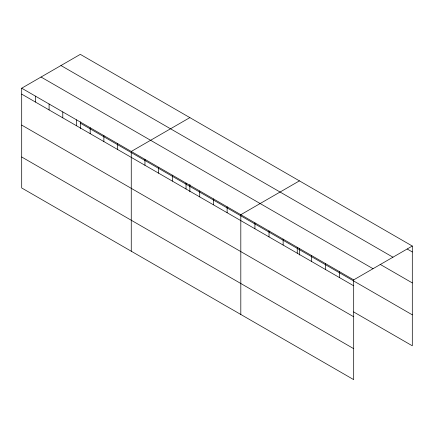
<?xml version="1.0" encoding="UTF-8"?>
<svg xmlns="http://www.w3.org/2000/svg" width="434" height="434" viewBox="0 0 434 434"><rect width="100%" height="100%" fill="white"/><g stroke="black" fill="none" stroke-linecap="round" stroke-linejoin="round"><path stroke-width="0.65" d="M21.7 88.205L353.688 279.876L353.688 379.636L21.7 187.965L21.7 88.205L80.312 54.364L412.3 246.035L412.3 345.795L353.607 311.91M189.87 117.614L131.258 151.455L131.258 251.215M299.422 180.869L240.81 214.705L240.81 314.466M353.688 279.876L412.3 246.035M407.222 249.018L412.3 251.953M60.972 65.534L392.96 257.205M380.13 264.349L412.3 282.919M41.04 77.035L373.028 268.711M80.312 123.158L412.3 314.829M21.7 94.124L353.688 285.794M21.7 125.09L353.688 316.76M21.7 156.994L353.688 348.665M339.578 271.727L339.578 277.646M325.467 263.584L325.467 269.503M311.357 255.436L311.357 261.355M299.422 248.329L299.422 255.046M297.252 247.293L297.252 253.206M283.142 239.145L283.142 245.064M269.031 231.002L269.031 236.915M254.921 222.854L254.921 228.772M227.118 206.801L227.118 212.72M213.425 198.897L213.425 204.81M199.727 190.987L199.727 196.906M189.87 184.412L189.87 191.795M186.034 183.083L186.034 188.996M172.341 175.173L172.341 181.092M158.643 167.269L158.643 173.188M144.951 159.359L144.951 165.278M117.56 143.551L117.56 149.464M103.867 135.641L103.867 141.56M90.174 127.737L90.174 133.656M80.312 121.829L80.312 128.54M76.476 119.827L76.476 125.746M62.784 111.923L62.784 117.842M49.091 104.019L49.091 109.932M35.393 96.109L35.393 102.028"/></g></svg>
